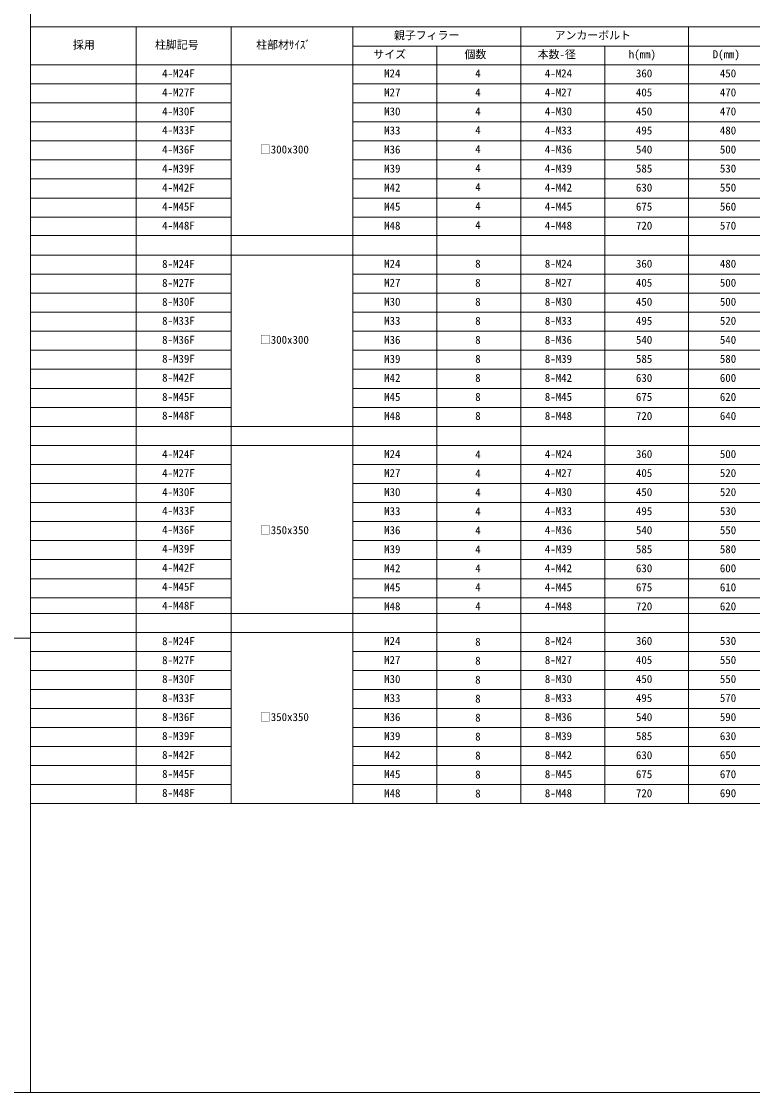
# Model space of a CAD drawing. Units: millimetres, scale not verified. Extents: x -29750 to 29507, y -17676 to 20635.
# Drawn here: x -315 to 15006, y -17676 to 4748 of the extents above; entities that cross this region are included whole.
import ezdxf
from ezdxf.enums import TextEntityAlignment as Align

# ---------------------------------------------------------------- set-up
doc = ezdxf.new("R2010")
doc.units = ezdxf.units.MM
doc.header["$LTSCALE"] = 30
doc.layers.add('0-2_0-8_文字', color=7, linetype='Continuous', lineweight=18)
doc.layers.add('0-3_0-0', color=7, linetype='Continuous', lineweight=9)
doc.styles.add('ＭＳ ゴシック', font='')
doc.styles.get('ＭＳ ゴシック').set_extended_font_data('MS Gothic')

msp = doc.modelspace()

# ---------------------------------------------------------------- linework, layer by layer
at = {"layer": '0-2_0-8_文字', "lineweight": 9}
for p, q in [((-121.54, 18852.91), (-121.54, -17675.56)), ((-121.54, 4637.31), (29506.58, 4637.31)), ((-121.54, 4637.31), (29506.58, 4637.31)), ((-121.54, 4637.31), (29506.58, 4637.31)), ((-121.54, 3840.42), (29506.58, 3840.42)), ((-121.54, -144.02), (29506.58, -144.02)), ((-121.54, -3730.02), (29506.58, -3730.02)), ((-121.54, -7316.01), (4081.07, -7316.01)), ((6631.07, -7316.01), (29506.58, -7316.01)), ((-9997.58, -8162.94), (-121.54, -8162.94)), ((-121.54, -11228.73), (4081.07, -11228.73)), ((6631.07, -11228.73), (29506.58, -11228.73)), ((-133.93, -11627.17), (29494.2, -11627.17))]:
    msp.add_line(p, q, dxfattribs=at)
at = {"layer": '0-2_0-8_文字'}
for p, q in [((2086.07, 4630.62), (2086.07, -10510.25)), ((4081.07, 4630.62), (4081.07, -10510.25)), ((6631.07, 4630.62), (6631.07, -10510.25)), ((10148.48, 4630.62), (10148.48, -10510.25)), ((13665.88, 4630.62), (13665.88, -10510.25)), ((6631.07, 4232.18), (29494.2, 4232.18)), ((8389.77, 4232.18), (8389.77, -10510.25)), ((11907.18, 4232.18), (11907.18, -10510.25)), ((-121.54, 3441.97), (4081.07, 3441.97)), ((6631.07, 3441.97), (29506.58, 3441.97)), ((-121.54, 3043.53), (4081.07, 3043.53)), ((6631.07, 3043.53), (29506.58, 3043.53)), ((-121.54, 2645.09), (4081.07, 2645.09)), ((6631.07, 2645.09), (29506.58, 2645.09)), ((-121.54, 2246.64), (4081.07, 2246.64)), ((6631.07, 2246.64), (29506.58, 2246.64)), ((-121.54, 1848.2), (4081.07, 1848.2)), ((6631.07, 1848.2), (29506.58, 1848.2)), ((-121.54, 1449.75), (4081.07, 1449.75)), ((6631.07, 1449.75), (29506.58, 1449.75)), ((-121.54, 1051.31), (4081.07, 1051.31)), ((6631.07, 1051.31), (29506.58, 1051.31)), ((-121.54, 652.87), (4081.07, 652.87)), ((6631.07, 652.87), (29506.58, 652.87)), ((-118.82, 264.32), (29507.36, 264.32)), ((-121.54, -542.47), (4081.07, -542.47)), ((6631.07, -542.47), (29506.58, -542.47)), ((-121.54, -940.91), (4081.07, -940.91)), ((6631.07, -940.91), (29506.58, -940.91)), ((-121.54, -1339.35), (4081.07, -1339.35)), ((6631.07, -1339.35), (29506.58, -1339.35)), ((-121.54, -1737.8), (4081.07, -1737.8)), ((6631.07, -1737.8), (29506.58, -1737.8)), ((-121.54, -2136.24), (4081.07, -2136.24)), ((6631.07, -2136.24), (29506.58, -2136.24)), ((-121.54, -2534.69), (4081.07, -2534.69)), ((6631.07, -2534.69), (29506.58, -2534.69)), ((-121.54, -2933.13), (4081.07, -2933.13)), ((6631.07, -2933.13), (29506.58, -2933.13)), ((-121.54, -3331.57), (4081.07, -3331.57)), ((6631.07, -3331.57), (29506.58, -3331.57)), ((-121.54, -4128.46), (29506.58, -4128.46)), ((-121.54, -4526.91), (4081.07, -4526.91)), ((6631.07, -4526.91), (29506.58, -4526.91)), ((-121.54, -4925.35), (4081.07, -4925.35)), ((6631.07, -4925.35), (29506.58, -4925.35)), ((-121.54, -5323.79), (4081.07, -5323.79)), ((6631.07, -5323.79), (29506.58, -5323.79)), ((-121.54, -5722.24), (4081.07, -5722.24)), ((6631.07, -5722.24), (29506.58, -5722.24)), ((-121.54, -6120.68), (4081.07, -6120.68)), ((6631.07, -6120.68), (29506.58, -6120.68)), ((-121.54, -6519.13), (4081.07, -6519.13)), ((6631.07, -6519.13), (29506.58, -6519.13)), ((-121.54, -6917.57), (4081.07, -6917.57)), ((6631.07, -6917.57), (29506.58, -6917.57)), ((-121.54, -7316.01), (-121.54, -7355.91)), ((-121.54, -7316.01), (-121.54, -7715.01)), ((-117.98, -7646.69), (29503.14, -7646.69)), ((-121.54, -8041.18), (29506.58, -8041.18)), ((-121.54, -8439.62), (4081.07, -8439.62)), ((6631.07, -8439.62), (29506.58, -8439.62)), ((-121.54, -8838.07), (4081.07, -8838.07)), ((6631.07, -8838.07), (29506.58, -8838.07)), ((-121.54, -9236.51), (4081.07, -9236.51)), ((6631.07, -9236.51), (29506.58, -9236.51)), ((-121.54, -9634.95), (4081.07, -9634.95)), ((6631.07, -9634.95), (29506.58, -9634.95)), ((-121.54, -10033.4), (4081.07, -10033.4)), ((6631.07, -10033.4), (29506.58, -10033.4)), ((-121.54, -10431.84), (4081.07, -10431.84)), ((2086.07, -10510.25), (2086.07, -10637.75)), ((4081.07, -10510.25), (4081.07, -10637.75)), ((6631.07, -10431.84), (29506.58, -10431.84)), ((6631.07, -10510.25), (6631.07, -10637.75)), ((8389.77, -10510.25), (8389.77, -10637.75)), ((10148.48, -10510.25), (10148.48, -10631.06)), ((11907.18, -10510.25), (11907.18, -10631.06)), ((13665.88, -10510.25), (13665.88, -10631.06)), ((2086.07, -10637.75), (2086.07, -11434.64)), ((4081.07, -10631.06), (4081.07, -11627.17)), ((6631.07, -10637.75), (6631.07, -11222.05)), ((8389.77, -10637.75), (8389.77, -11228.73)), ((10148.48, -10631.06), (10148.48, -11228.73)), ((11907.18, -10631.06), (11907.18, -11228.73)), ((13665.88, -10631.06), (13665.88, -11228.73)), ((-121.54, -10830.29), (4081.07, -10830.29)), ((6631.07, -10830.29), (29506.58, -10830.29)), ((-133.93, -11228.73), (4081.07, -11228.73)), ((2086.07, -11228.73), (2086.07, -11632.3)), ((4081.07, -11228.73), (4081.07, -11632.3)), ((6631.07, -11222.05), (6631.07, -11625.62)), ((6631.07, -11228.73), (29494.2, -11228.73)), ((8389.77, -11228.73), (8389.77, -11632.3)), ((10148.48, -11222.05), (10148.48, -11625.62)), ((11907.18, -11228.73), (11907.18, -11632.3)), ((13665.88, -11228.73), (13665.88, -11632.3)), ((-121.54, -17675.56), (29506.58, -17675.56))]:
    msp.add_line(p, q, dxfattribs=at)
at = {"layer": '0-3_0-0'}
msp.add_line((-29749.66, -17675.56), (29506.58, -17675.56), dxfattribs=at)

# ---------------------------------------------------------------- texts
at = {"layer": '0-2_0-8_文字', "style": 'ＭＳ ゴシック'}
for s, p in [('親子フィラー', (7489.77, 4323.7)), ('アンカーボルト', (10857.18, 4323.7)), ('採用', (766.07, 4124.48)), ('柱脚記号', (2483.57, 4124.48)), ('柱部材ｻｲｽﾞ', (4606.07, 4124.48)), ('サイズ', (7060.42, 3925.26)), ('個数', (8969.13, 3925.26)), ('本数-径', (10502.83, 3925.26)), ('h(mm)', (12411.53, 3925.26)), ('D(mm)', (14170.23, 3925.26)), ('4-M24F', (2633.57, 3526.81)), ('M24', (7285.42, 3526.81)), ('4', (9194.13, 3526.81)), ('4-M24', (10652.83, 3526.81)), ('360', (12561.53, 3526.81)), ('450', (14320.23, 3526.81)), ('4-M27F', (2633.57, 3128.37)), ('M27', (7285.42, 3128.37)), ('4', (9194.13, 3128.37)), ('4-M27', (10652.83, 3128.37)), ('405', (12561.53, 3128.37)), ('470', (14320.23, 3128.37)), ('4-M30F', (2633.57, 2729.92)), ('M30', (7285.42, 2729.92)), ('4', (9194.13, 2729.92)), ('4-M30', (10652.83, 2729.92)), ('450', (12561.53, 2729.92)), ('470', (14320.23, 2729.92)), ('4-M33F', (2633.57, 2337.76)), ('M33', (7285.42, 2331.48)), ('4', (9194.13, 2337.76)), ('4-M33', (10652.83, 2331.48)), ('495', (12561.53, 2331.48)), ('480', (14320.23, 2331.48)), ('4-M36F', (2633.57, 1933.04)), ('□300x300', (4681.07, 1933.04)), ('M36', (7285.42, 1933.04)), ('4', (9194.13, 1940.71)), ('4-M36', (10652.83, 1933.04)), ('540', (12561.53, 1933.04)), ('500', (14320.23, 1933.04)), ('4-M39F', (2633.57, 1534.59)), ('M39', (7285.42, 1534.59)), ('4', (9194.13, 1543.66)), ('4-M39', (10652.83, 1534.59)), ('585', (12561.53, 1534.59)), ('530', (14320.23, 1534.59)), ('4-M42F', (2633.57, 1136.15)), ('M42', (7285.42, 1136.15)), ('4', (9194.13, 1146.61)), ('4-M42', (10652.83, 1136.15)), ('630', (12561.53, 1136.15)), ('550', (14320.23, 1136.15)), ('4-M45F', (2633.57, 737.7)), ('M45', (7285.42, 737.7)), ('4', (9194.13, 749.57)), ('4-M45', (10652.83, 737.7)), ('675', (12561.53, 737.7)), ('560', (14320.23, 737.7)), ('4-M48F', (2633.57, 339.26)), ('M48', (7285.42, 339.26)), ('4', (9194.13, 352.52)), ('4-M48', (10652.83, 339.26)), ('720', (12561.53, 339.26)), ('570', (14320.23, 339.26)), ('8-M24F', (2633.57, -462.06)), ('M24', (7285.42, -457.63)), ('8', (9194.13, -457.63)), ('8-M24', (10652.83, -457.63)), ('360', (12561.53, -457.63)), ('480', (14320.23, -457.63)), ('8-M27F', (2633.57, -859.11)), ('M27', (7285.42, -856.07)), ('8', (9194.13, -856.07)), ('8-M27', (10652.83, -856.07)), ('405', (12561.53, -856.07)), ('500', (14320.23, -856.07)), ('8-M30F', (2633.57, -1256.16)), ('M30', (7285.42, -1254.52)), ('8', (9194.13, -1254.52)), ('8-M30', (10652.83, -1254.52)), ('450', (12561.53, -1254.52)), ('500', (14320.23, -1254.52)), ('8-M33F', (2633.57, -1653.21)), ('M33', (7285.42, -1652.96)), ('8', (9194.13, -1652.96)), ('8-M33', (10652.83, -1652.96)), ('495', (12561.53, -1652.96)), ('520', (14320.23, -1652.96)), ('8-M36F', (2633.57, -2050.26)), ('□300x300', (4681.07, -2051.4)), ('M36', (7285.42, -2051.4)), ('8', (9194.13, -2051.4)), ('8-M36', (10652.83, -2051.4)), ('540', (12561.53, -2051.4)), ('540', (14320.23, -2051.4)), ('8-M39F', (2633.57, -2447.3)), ('M39', (7285.42, -2449.85)), ('8', (9194.13, -2449.85)), ('8-M39', (10652.83, -2449.85)), ('585', (12561.53, -2449.85)), ('580', (14320.23, -2449.85)), ('8-M42F', (2633.57, -2844.35)), ('M42', (7285.42, -2848.29)), ('8', (9194.13, -2848.29)), ('8-M42', (10652.83, -2848.29)), ('630', (12561.53, -2848.29)), ('600', (14320.23, -2848.29)), ('8-M45F', (2633.57, -3246.74)), ('M45', (7285.42, -3246.74)), ('8', (9194.13, -3246.74)), ('8-M45', (10652.83, -3246.74)), ('675', (12561.53, -3246.74)), ('620', (14320.23, -3246.74)), ('8-M48F', (2633.57, -3638.45)), ('M48', (7285.42, -3645.18)), ('8', (9194.13, -3645.18)), ('8-M48', (10652.83, -3645.18)), ('720', (12561.53, -3645.18)), ('640', (14320.23, -3645.18)), ('4-M24F', (2633.57, -4442.07)), ('M24', (7285.42, -4442.07)), ('4', (9194.13, -4451.89)), ('4-M24', (10652.83, -4442.07)), ('360', (12561.53, -4442.07)), ('500', (14320.23, -4442.07)), ('4-M27F', (2633.57, -4840.51)), ('M27', (7285.42, -4840.51)), ('4', (9194.13, -4848.94)), ('4-M27', (10652.83, -4840.51)), ('405', (12561.53, -4840.51)), ('520', (14320.23, -4840.51)), ('4-M30F', (2633.57, -5238.96)), ('M30', (7285.42, -5238.96)), ('4', (9194.13, -5245.99)), ('4-M30', (10652.83, -5238.96)), ('450', (12561.53, -5238.96)), ('520', (14320.23, -5238.96)), ('4-M33F', (2633.57, -5631.12)), ('M33', (7285.42, -5637.4)), ('4', (9194.13, -5643.04)), ('4-M33', (10652.83, -5637.4)), ('495', (12561.53, -5637.4)), ('530', (14320.23, -5637.4)), ('4-M36F', (2633.57, -6028.17)), ('□350x350', (4681.07, -6035.84)), ('M36', (7285.42, -6035.84)), ('4', (9194.13, -6040.09)), ('4-M36', (10652.83, -6035.84)), ('540', (12561.53, -6035.84)), ('550', (14320.23, -6035.84)), ('4-M39F', (2633.57, -6425.22)), ('M39', (7285.42, -6434.29)), ('4', (9194.13, -6437.13)), ('4-M39', (10652.83, -6434.29)), ('585', (12561.53, -6434.29)), ('580', (14320.23, -6434.29)), ('4-M42F', (2633.57, -6822.27)), ('M42', (7285.42, -6832.73)), ('4', (9194.13, -6834.18)), ('4-M42', (10652.83, -6832.73)), ('630', (12561.53, -6832.73)), ('600', (14320.23, -6832.73)), ('4-M45F', (2633.57, -7219.31)), ('M45', (7285.42, -7231.18)), ('4', (9194.13, -7231.23)), ('4-M45', (10652.83, -7231.18)), ('675', (12561.53, -7231.18)), ('610', (14320.23, -7231.18)), ('4-M48F', (2633.57, -7616.36)), ('M48', (7285.42, -7629.62)), ('4', (9194.13, -7628.28)), ('4-M48', (10652.83, -7629.62)), ('720', (12561.53, -7629.62)), ('620', (14320.23, -7629.62)), ('8-M24F', (2633.57, -8359.22)), ('M24', (7285.42, -8354.79)), ('8', (9194.13, -8371.56)), ('8-M24', (10652.83, -8354.79)), ('360', (12561.53, -8354.79)), ('530', (14320.23, -8354.79)), ('8-M27F', (2633.57, -8756.27)), ('M27', (7285.42, -8753.23)), ('8', (9194.13, -8768.6)), ('8-M27', (10652.83, -8753.23)), ('405', (12561.53, -8753.23)), ('550', (14320.23, -8753.23)), ('8-M30F', (2633.57, -9153.32)), ('M30', (7285.42, -9151.67)), ('8', (9194.13, -9165.65)), ('8-M30', (10652.83, -9151.67)), ('450', (12561.53, -9151.67)), ('550', (14320.23, -9151.67)), ('8-M33F', (2633.57, -9550.36)), ('M33', (7285.42, -9550.12)), ('8', (9194.13, -9562.7)), ('8-M33', (10652.83, -9550.12)), ('495', (12561.53, -9550.12)), ('570', (14320.23, -9550.12)), ('8-M36F', (2633.57, -9947.41)), ('□350x350', (4681.07, -9948.56)), ('M36', (7285.42, -9948.56)), ('8', (9194.13, -9959.75)), ('8-M36', (10652.83, -9948.56)), ('540', (12561.53, -9948.56)), ('590', (14320.23, -9948.56)), ('8-M39F', (2633.57, -10344.46)), ('M39', (7285.42, -10347)), ('8', (9194.13, -10356.8)), ('8-M39', (10652.83, -10347)), ('585', (12561.53, -10347)), ('630', (14320.23, -10347)), ('8-M42F', (2633.57, -10741.51)), ('M42', (7285.42, -10745.45)), ('8', (9194.13, -10753.85)), ('8-M42', (10652.83, -10745.45)), ('630', (12561.53, -10745.45)), ('650', (14320.23, -10745.45)), ('8-M45F', (2633.57, -11138.56)), ('M45', (7285.42, -11143.89)), ('8', (9194.13, -11150.9)), ('8-M45', (10652.83, -11143.89)), ('675', (12561.53, -11143.89)), ('670', (14320.23, -11143.89)), ('8-M48F', (2633.57, -11535.61)), ('M48', (7285.42, -11542.34)), ('8', (9194.13, -11547.94)), ('8-M48', (10652.83, -11542.34)), ('720', (12561.53, -11542.34)), ('690', (14320.23, -11542.34))]:
    msp.add_text(s, height=167.6, dxfattribs=at).set_placement(p, align=Align.BOTTOM_LEFT)

doc.saveas('drawing.dxf')
